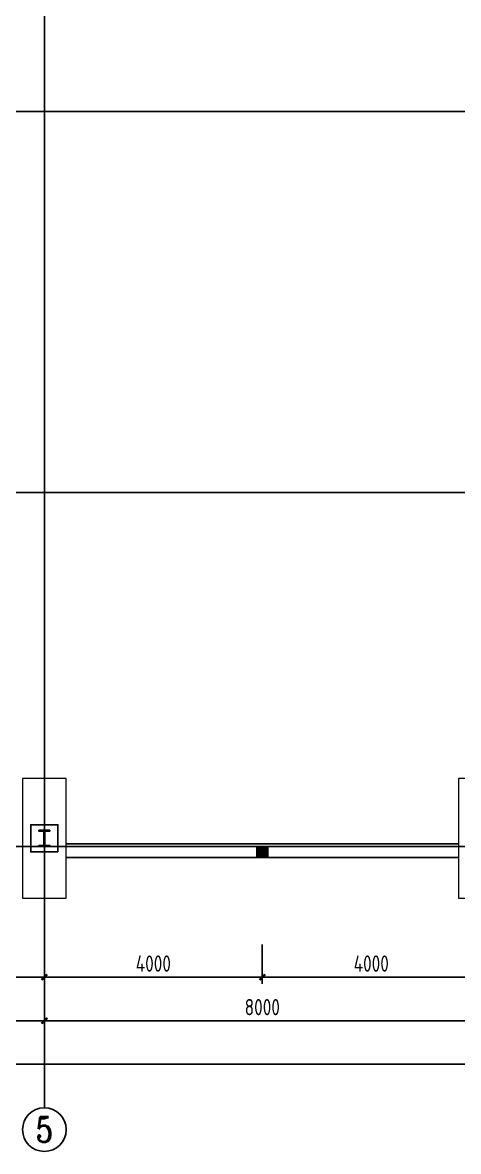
# Model space of a CAD drawing. Header units: millimetres. Extents: x 866561 to 877878, y 40199 to 44891.
# Drawn here: x 869876.3 to 869956.3, y 40406.6 to 40614 of the extents above; entities that cross this region are included whole.
import ezdxf
from ezdxf.enums import TextEntityAlignment as Align

# ---------------------------------------------------------------- set-up
doc = ezdxf.new("R2010")
doc.units = ezdxf.units.MM
doc.header["$LTSCALE"] = 1000
doc.header["$MEASUREMENT"] = 0
doc.linetypes.add('DOTE', pattern=[2.42, 2, -0.2, 0.02, -0.2])
for name, color, linetype in [('AXIS', 3, 'Continuous'), ('AXIS_TEXT', 7, 'Continuous'), ('DIM', 7, 'Continuous'), ('DOTE', 1, 'DOTE'), ('M_Prof', 2, 'Continuous'), ('层14', 2, 'Continuous'), ('梁', 4, 'Continuous')]:
    doc.layers.add(name, color=color, linetype=linetype)
doc.layers.add('承台基础', color=23, linetype='Continuous', lineweight=18)
doc.styles.add('_TCH_AXIS', font='COMPLEX', dxfattribs={"bigfont": 'GBCBIG'})
doc.styles.add('COMPLEX', font='COMPLEX')
doc.styles.add('GBHZ', font='gbenor.shx', dxfattribs={"width": 0.9, "bigfont": 'gbcbig.shx'})
doc.dimstyles.new('Y100', dxfattribs={"dimscale": 0, "dimtxt": 3, "dimasz": 0.01, "dimexe": 1.2, "dimexo": 2, "dimgap": 1, "dimtad": 1, "dimdec": 0, "dimlfac": 100, "dimzin": 0, "dimdsep": 46, "dimtxsty": 'GBHZ', "dimblk": 'DX', "dimcen": 0.09, "dimdle": 1, "dimclrd": 7, "dimclre": 7, "dimclrt": 7, "dimadec": 0, "dimazin": 0, "dimtfac": 1, "dimtdec": 0, "dimtix": 1, "dimtmove": 2, "dimatfit": 3, "dimldrblk": 'DX', "dimfxl": 0, "dimtolj": 1, "dimtzin": 0, "dimarcsym": 0})

# ---------------------------------------------------------------- blocks, each defined once
blk = doc.blocks.new('_AXISO')
blk.add_circle((0, 0), 0.5)
at = {"layer": 'AXIS_TEXT', "style": 'COMPLEX', "width": 1.041667}
blk.add_attdef('A', text='', height=0.56, dxfattribs=at).set_placement((-0.25, -0.28), (0.25, -0.28), align=Align.FIT)
blk = doc.blocks.new('DX')
at = {"color": 0, "linetype": 'ByBlock', "const_width": 40}
blk.add_lwpolyline([(-54, -51), (46, 49)], dxfattribs=at)
blk = doc.blocks.new('*D233')
at = {"layer": 'Defpoints', "color": 0, "transparency": 16777216}
for p in [(869800.29, 40446.64), (869880.29, 40446.64), (869880.29, 40430.64)]:
    blk.add_point(p, dxfattribs=at)
at = {"layer": 'dim', "color": 7, "lineweight": -2, "transparency": 16777216}
for p, q in [((869800.29, 40444.64), (869800.29, 40429.44)), ((869880.29, 40444.64), (869880.29, 40429.44)), ((869800.3, 40430.64), (869880.28, 40430.64))]:
    blk.add_line(p, q, dxfattribs=at)
at = {"layer": 'dim', "color": 7, "lineweight": -2, "transparency": 16777216, "xscale": 0.01, "yscale": 0.01, "zscale": 0.01, "rotation": 180}
blk.add_blockref('DX', (869800.29, 40430.64), dxfattribs=at)
at = {"layer": 'dim', "color": 7, "lineweight": -2, "transparency": 16777216, "xscale": 0.01, "yscale": 0.01, "zscale": 0.01}
blk.add_blockref('DX', (869880.29, 40430.64), dxfattribs=at)
at = {"layer": 'dim', "color": 7, "transparency": 16777216, "insert": (869840.29, 40433.14), "char_height": 3, "attachment_point": 5, "style": 'GBHZ'}
blk.add_mtext('\\A1;8000', dxfattribs=at)
blk = doc.blocks.new('*D234')
at = {"layer": 'Defpoints', "color": 0, "transparency": 16777216}
for p in [(869880.29, 40446.64), (869960.29, 40446.64), (869960.29, 40430.64)]:
    blk.add_point(p, dxfattribs=at)
at = {"layer": 'dim', "color": 7, "lineweight": -2, "transparency": 16777216}
for p, q in [((869880.29, 40444.64), (869880.29, 40429.44)), ((869960.29, 40444.64), (869960.29, 40429.44)), ((869880.3, 40430.64), (869960.28, 40430.64))]:
    blk.add_line(p, q, dxfattribs=at)
at = {"layer": 'dim', "color": 7, "lineweight": -2, "transparency": 16777216, "xscale": 0.01, "yscale": 0.01, "zscale": 0.01, "rotation": 180}
blk.add_blockref('DX', (869880.29, 40430.64), dxfattribs=at)
at = {"layer": 'dim', "color": 7, "lineweight": -2, "transparency": 16777216, "xscale": 0.01, "yscale": 0.01, "zscale": 0.01}
blk.add_blockref('DX', (869960.29, 40430.64), dxfattribs=at)
at = {"layer": 'dim', "color": 7, "transparency": 16777216, "insert": (869920.29, 40433.14), "char_height": 3, "attachment_point": 5, "style": 'GBHZ'}
blk.add_mtext('\\A1;8000', dxfattribs=at)
blk = doc.blocks.new('*D236')
at = {"layer": 'Defpoints', "color": 0, "transparency": 16777216}
for p in [(869560.29, 40446.64), (870040.29, 40446.64), (869560.29, 40422.64)]:
    blk.add_point(p, dxfattribs=at)
at = {"layer": 'dim', "color": 7, "lineweight": -2, "transparency": 16777216}
for p, q in [((869560.29, 40444.64), (869560.29, 40421.44)), ((870040.29, 40444.64), (870040.29, 40421.44)), ((870040.28, 40422.64), (869560.3, 40422.64))]:
    blk.add_line(p, q, dxfattribs=at)
at = {"layer": 'dim', "color": 7, "lineweight": -2, "transparency": 16777216, "xscale": 0.01, "yscale": 0.01, "zscale": 0.01, "rotation": 180}
blk.add_blockref('DX', (869560.29, 40422.64), dxfattribs=at)
at = {"layer": 'dim', "color": 7, "lineweight": -2, "transparency": 16777216, "xscale": 0.01, "yscale": 0.01, "zscale": 0.01}
blk.add_blockref('DX', (870040.29, 40422.64), dxfattribs=at)
at = {"layer": 'dim', "color": 7, "transparency": 16777216, "insert": (869800.29, 40425.14), "char_height": 3, "attachment_point": 5, "style": 'GBHZ'}
blk.add_mtext('\\A1;48000', dxfattribs=at)
blk = doc.blocks.new('*D1092')
at = {"layer": 'Defpoints', "color": 0, "transparency": 16777216}
for p in [(869840.29, 40446.64), (869880.29, 40446.64), (869880.29, 40438.64)]:
    blk.add_point(p, dxfattribs=at)
at = {"layer": 'dim', "color": 7, "lineweight": -2, "transparency": 16777216}
for p, q in [((869840.29, 40444.64), (869840.29, 40437.44)), ((869880.29, 40444.64), (869880.29, 40437.44)), ((869840.3, 40438.64), (869880.28, 40438.64))]:
    blk.add_line(p, q, dxfattribs=at)
at = {"layer": 'dim', "color": 7, "lineweight": -2, "transparency": 16777216, "xscale": 0.01, "yscale": 0.01, "zscale": 0.01, "rotation": 180}
blk.add_blockref('DX', (869840.29, 40438.64), dxfattribs=at)
at = {"layer": 'dim', "color": 7, "lineweight": -2, "transparency": 16777216, "xscale": 0.01, "yscale": 0.01, "zscale": 0.01}
blk.add_blockref('DX', (869880.29, 40438.64), dxfattribs=at)
at = {"layer": 'dim', "color": 7, "transparency": 16777216, "insert": (869860.29, 40441.14), "char_height": 3, "attachment_point": 5, "style": 'GBHZ'}
blk.add_mtext('\\A1;4000', dxfattribs=at)
blk = doc.blocks.new('*D1093')
at = {"layer": 'Defpoints', "color": 0, "transparency": 16777216}
for p in [(869880.29, 40446.64), (869920.29, 40446.64), (869920.29, 40438.64)]:
    blk.add_point(p, dxfattribs=at)
at = {"layer": 'dim', "color": 7, "lineweight": -2, "transparency": 16777216}
for p, q in [((869880.29, 40444.64), (869880.29, 40437.44)), ((869920.29, 40444.64), (869920.29, 40437.44)), ((869880.3, 40438.64), (869920.28, 40438.64))]:
    blk.add_line(p, q, dxfattribs=at)
at = {"layer": 'dim', "color": 7, "lineweight": -2, "transparency": 16777216, "xscale": 0.01, "yscale": 0.01, "zscale": 0.01, "rotation": 180}
blk.add_blockref('DX', (869880.29, 40438.64), dxfattribs=at)
at = {"layer": 'dim', "color": 7, "lineweight": -2, "transparency": 16777216, "xscale": 0.01, "yscale": 0.01, "zscale": 0.01}
blk.add_blockref('DX', (869920.29, 40438.64), dxfattribs=at)
at = {"layer": 'dim', "color": 7, "transparency": 16777216, "insert": (869900.29, 40441.14), "char_height": 3, "attachment_point": 5, "style": 'GBHZ'}
blk.add_mtext('\\A1;4000', dxfattribs=at)
blk = doc.blocks.new('*D1094')
at = {"layer": 'Defpoints', "color": 0, "transparency": 16777216}
for p in [(869920.29, 40446.64), (869960.29, 40446.64), (869960.29, 40438.64)]:
    blk.add_point(p, dxfattribs=at)
at = {"layer": 'dim', "color": 7, "lineweight": -2, "transparency": 16777216}
for p, q in [((869920.29, 40444.64), (869920.29, 40437.44)), ((869960.29, 40444.64), (869960.29, 40437.44)), ((869920.3, 40438.64), (869960.28, 40438.64))]:
    blk.add_line(p, q, dxfattribs=at)
at = {"layer": 'dim', "color": 7, "lineweight": -2, "transparency": 16777216, "xscale": 0.01, "yscale": 0.01, "zscale": 0.01, "rotation": 180}
blk.add_blockref('DX', (869920.29, 40438.64), dxfattribs=at)
at = {"layer": 'dim', "color": 7, "lineweight": -2, "transparency": 16777216, "xscale": 0.01, "yscale": 0.01, "zscale": 0.01}
blk.add_blockref('DX', (869960.29, 40438.64), dxfattribs=at)
at = {"layer": 'dim', "color": 7, "transparency": 16777216, "insert": (869940.29, 40441.14), "char_height": 3, "attachment_point": 5, "style": 'GBHZ'}
blk.add_mtext('\\A1;4000', dxfattribs=at)

msp = doc.modelspace()

# ---------------------------------------------------------------- linework, layer by layer
msp.add_lwpolyline([(869882.788, 40461.637), (869882.788, 40466.637), (869877.788, 40466.637), (869877.788, 40461.637)], close=True)
at = {"layer": 'AXIS', "color": 0}
msp.add_line((869880.288, 40446.637), (869880.288, 40414.637), dxfattribs=at)
at = {"layer": 'DOTE', "linetype": 'DOTE'}
for p, q in [((869880.288, 40446.637), (869880.288, 40678.637)), ((869544.288, 40597.637), (870056.288, 40597.637)), ((869544.288, 40527.637), (870056.288, 40527.637)), ((870056.288, 40462.637), (869544.288, 40462.637))]:
    msp.add_line(p, q, dxfattribs=at)
at = {"layer": 'M_Prof'}
msp.add_lwpolyline([(869879.288, 40462.637), (869881.288, 40462.637), (869881.288, 40462.837), (869880.378, 40462.837), (869880.378, 40465.437), (869881.288, 40465.437), (869881.288, 40465.637), (869879.288, 40465.637), (869879.288, 40465.437), (869880.198, 40465.437), (869880.198, 40462.837), (869879.288, 40462.837)], close=True, dxfattribs=at)
at = {"layer": '层14'}
msp.add_lwpolyline([(869919.288, 40460.637), (869921.288, 40460.637), (869921.288, 40462.637), (869919.288, 40462.637)], close=True, dxfattribs=at)
msp.add_solid([(869919.288, 40460.637), (869919.288, 40462.637), (869921.288, 40460.637), (869921.288, 40462.637)], dxfattribs=at)
at = {"layer": '承台基础', "color": 2, "ltscale": 0.006}
for points in [[(869884.288, 40453.137), (869884.288, 40475.137), (869876.288, 40475.137), (869876.288, 40453.137)], [(869964.288, 40453.137), (869964.288, 40475.137), (869956.288, 40475.137), (869956.288, 40453.137)]]:
    msp.add_lwpolyline(points, close=True, dxfattribs=at)
at = {"layer": '梁'}
for p, q in [((869884.288, 40463.137), (869956.288, 40463.137)), ((869884.288, 40460.637), (869956.288, 40460.637))]:
    msp.add_line(p, q, dxfattribs=at)

# ---------------------------------------------------------------- block references
at = {"layer": 'AXIS', "color": 0}
ref = msp.add_blockref('_AXISO', (869880.288, 40410.637), dxfattribs=dict(at, xscale=8, yscale=8, zscale=8))
ref.add_attrib('A', '5', dxfattribs={"layer": 'AXIS_TEXT', "color": 0, "height": 4.659, "style": '_TCH_AXIS'}).set_placement((869878.735, 40408.307), (869881.841, 40408.307), align=Align.FIT)

# ---------------------------------------------------------------- dimensions: what is measured, and where the dimension line sits
at = {"layer": 'dim'}
for base, p1, p2, override, picture, middle in [((869560.288, 40422.637), (870040.288, 40446.637), (869560.288, 40446.637), {"dimscale": 1, "dimfxl": 2}, '*D236', (869800.288, 40425.137)), ((869880.288, 40430.637), (869800.288, 40446.637), (869880.288, 40446.637), {"dimscale": 1, "dimfxl": 2}, '*D233', (869840.288, 40433.137)), ((869880.288, 40438.637), (869840.288, 40446.637), (869880.288, 40446.637), {"dimscale": 1}, '*D1092', (869860.288, 40441.137)), ((869960.288, 40430.637), (869880.288, 40446.637), (869960.288, 40446.637), {"dimscale": 1, "dimfxl": 2}, '*D234', (869920.288, 40433.137)), ((869920.288, 40438.637), (869880.288, 40446.637), (869920.288, 40446.637), {"dimscale": 1}, '*D1093', (869900.288, 40441.137)), ((869960.288, 40438.637), (869920.288, 40446.637), (869960.288, 40446.637), {"dimscale": 1}, '*D1094', (869940.288, 40441.137))]:
    dim = msp.add_linear_dim(base=base, p1=p1, p2=p2, dimstyle='Y100', override=override, dxfattribs=at)
    dim.commit()
    dim.dimension.update_dxf_attribs({"geometry": picture, "text_midpoint": middle})

doc.saveas('drawing.dxf')
